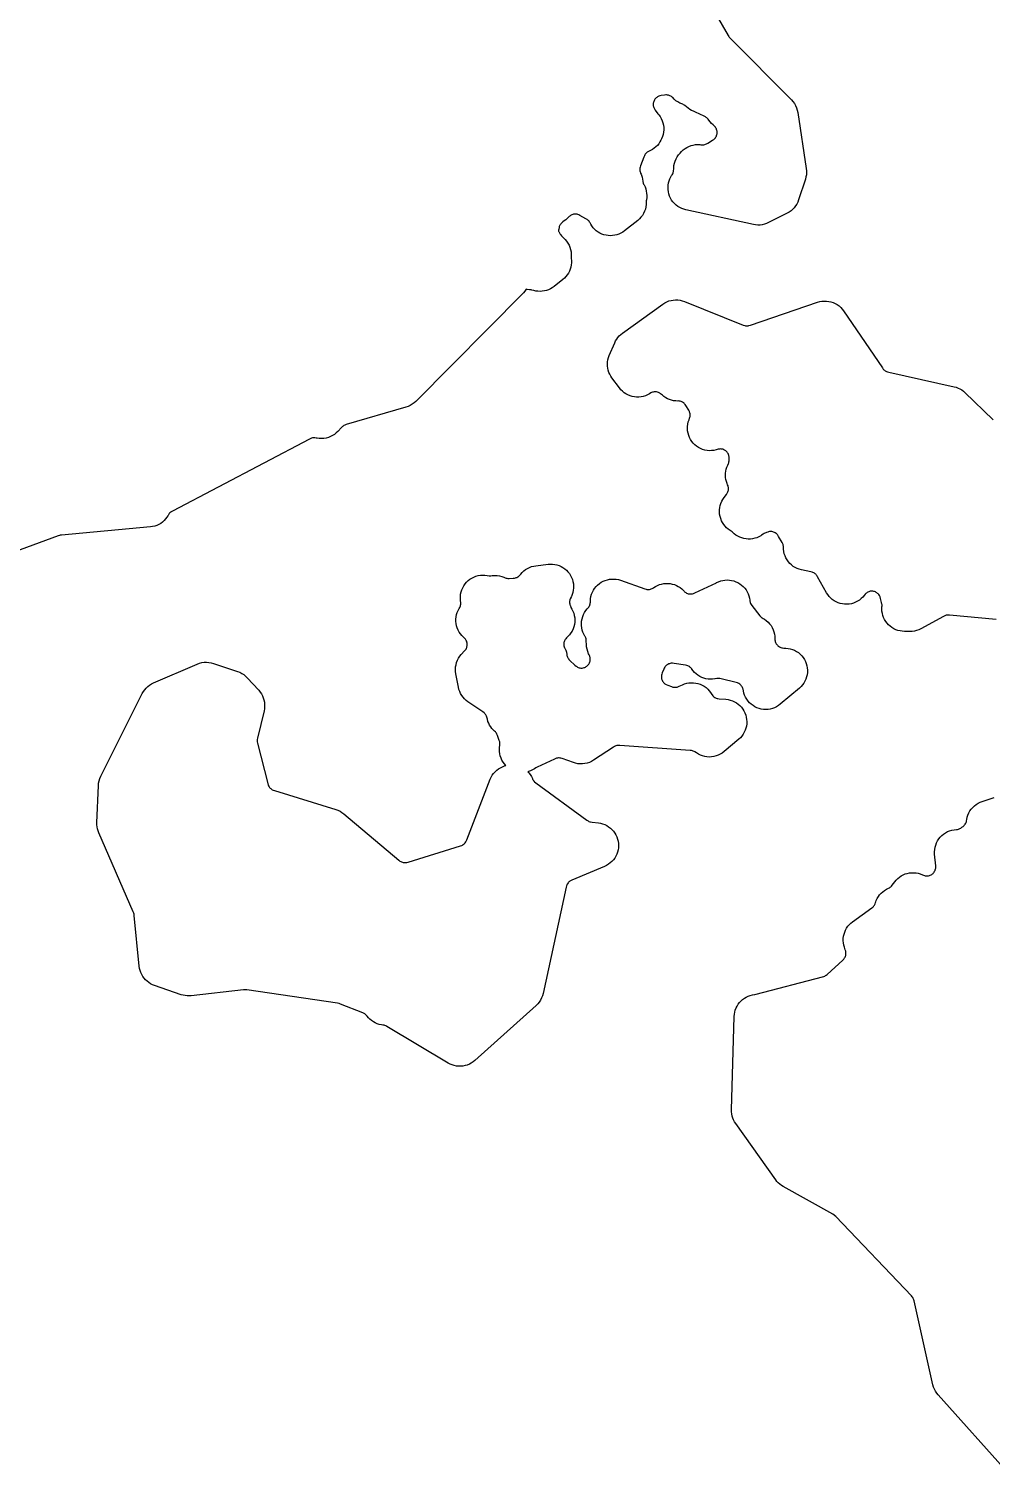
# Model space of a CAD drawing. Header units: metres. Extents: x 0 to 400, y 0 to 202.
# Drawn here: x 96.61 to 124.08, y 78.39 to 119.67 of the extents above; entities that cross this region are included whole.
import ezdxf

# ---------------------------------------------------------------- set-up
doc = ezdxf.new("R2010")
doc.units = ezdxf.units.M

msp = doc.modelspace()

# ---------------------------------------------------------------- linework, layer by layer
for points in [[(115.58, 121.1906), (116.574, 119.4796), (116.593, 119.4496), (116.604, 119.4346), (116.629, 119.4086), (118.38, 117.6416), (118.425, 117.5906), (118.465, 117.5356), (118.499, 117.4766), (118.526, 117.4146), (118.547, 117.3496), (118.561, 117.2826), (118.804, 115.6786), (118.81, 115.6186), (118.811, 115.5586), (118.806, 115.4986), (118.795, 115.4396), (118.779, 115.3816), (118.585, 114.7836), (118.563, 114.7236), (118.534, 114.6666), (118.5, 114.6126), (118.461, 114.5626), (118.418, 114.5156), (118.369, 114.4736), (118.317, 114.4376), (118.262, 114.4056), (117.727, 114.1346), (117.669, 114.1086), (117.609, 114.0886), (117.547, 114.0746), (117.485, 114.0666), (117.422, 114.0646), (117.359, 114.0686), (117.296, 114.0796), (115.367, 114.4996), (115.306, 114.5156), (115.246, 114.5386), (115.189, 114.5666), (115.135, 114.6006), (115.085, 114.6386), (115.039, 114.6826), (114.997, 114.7306), (114.96, 114.7816), (114.928, 114.8366), (114.902, 114.8946), (114.882, 114.9556), (114.867, 115.0166), (114.859, 115.0796), (114.857, 115.1436), (114.861, 115.2066), (114.872, 115.2696), (114.888, 115.3306), (114.911, 115.3906), (114.939, 115.4476), (114.96, 115.4816), (114.972, 115.5016), (114.973, 115.5026), (114.989, 115.5296), (114.999, 115.5506), (115.007, 115.5746), (115.014, 115.5996), (115.017, 115.6226), (115.019, 115.6596), (115.019, 115.6986), (115.025, 115.7646), (115.039, 115.8306), (115.059, 115.8936), (115.085, 115.9556), (115.118, 116.0136), (115.157, 116.0686), (115.201, 116.1186), (115.203, 116.1206), (115.204, 116.1216), (115.245, 116.1686), (115.292, 116.2116), (115.342, 116.2506), (115.396, 116.2846), (115.453, 116.3126), (115.513, 116.3356), (115.575, 116.3516), (115.637, 116.3626), (115.701, 116.3666), (115.765, 116.3646), (115.794, 116.3606), (115.833, 116.3576), (115.862, 116.3586), (115.882, 116.3606), (115.906, 116.3656), (115.931, 116.3736), (115.953, 116.3826), (115.989, 116.4026), (116.128, 116.4876), (116.161, 116.5106), (116.179, 116.5256), (116.196, 116.5426), (116.211, 116.5616), (116.225, 116.5826), (116.236, 116.6036), (116.245, 116.6256), (116.252, 116.6496), (116.258, 116.6756), (116.26, 116.6986), (116.26, 116.7226), (116.258, 116.7456), (116.253, 116.7686), (116.245, 116.7956), (116.237, 116.8166), (116.226, 116.8366), (116.212, 116.8596), (116.197, 116.8776), (116.181, 116.8936), (116.142, 116.9266), (116.098, 116.9666), (116.058, 117.0116), (116.023, 117.0586), (116.001, 117.0906), (115.986, 117.1086), (115.969, 117.1256), (115.95, 117.1406), (115.929, 117.1546), (115.893, 117.1736), (115.642, 117.2916), (115.582, 117.3156), (115.527, 117.3396), (115.476, 117.3696), (115.427, 117.4036), (115.381, 117.4416), (115.341, 117.4796), (115.324, 117.4916), (115.302, 117.5046), (115.277, 117.5166), (115.252, 117.5256), (115.193, 117.5516), (115.136, 117.5826), (115.083, 117.6186), (115.034, 117.6606), (114.989, 117.7066), (114.988, 117.7086), (114.971, 117.7236), (114.954, 117.7376), (114.933, 117.7506), (114.91, 117.7616), (114.891, 117.7696), (114.868, 117.7756), (114.842, 117.7806), (114.816, 117.7826), (114.791, 117.7816), (114.752, 117.7776), (114.66, 117.7636), (114.622, 117.7556), (114.597, 117.7476), (114.572, 117.7366), (114.553, 117.7266), (114.533, 117.7126), (114.514, 117.6966), (114.496, 117.6786), (114.482, 117.6616), (114.469, 117.6406), (114.456, 117.6166), (114.447, 117.5946), (114.44, 117.5706), (114.435, 117.5466), (114.433, 117.5216), (114.433, 117.4966), (114.435, 117.4756), (114.44, 117.4526), (114.449, 117.4236), (114.457, 117.4026), (114.468, 117.3836), (114.491, 117.3486), (114.57, 117.2426), (114.592, 117.2166), (114.63, 117.1626), (114.663, 117.1056), (114.691, 117.0456), (114.711, 116.9826), (114.726, 116.9186), (114.734, 116.8526), (114.735, 116.7866), (114.729, 116.7216), (114.717, 116.6566), (114.698, 116.5936), (114.673, 116.5326), (114.655, 116.4946), (114.626, 116.4396), (114.592, 116.3886), (114.553, 116.3406), (114.51, 116.2966), (114.463, 116.2576), (114.413, 116.2226), (114.359, 116.1926), (114.303, 116.1676), (114.302, 116.1666), (114.279, 116.1556), (114.261, 116.1436), (114.24, 116.1276), (114.222, 116.1096), (114.205, 116.0896), (114.192, 116.0706), (114.18, 116.0476), (114.163, 116.0086), (114.071, 115.7566), (114.059, 115.7156), (114.053, 115.6886), (114.051, 115.6636), (114.051, 115.6406), (114.054, 115.6156), (114.059, 115.5886), (114.066, 115.5666), (114.073, 115.5496), (114.074, 115.5476), (114.088, 115.5166), (114.098, 115.4926), (114.117, 115.4346), (114.131, 115.3766), (114.139, 115.3166), (114.141, 115.3026), (114.144, 115.2836), (114.151, 115.2616), (114.16, 115.2386), (114.173, 115.2156), (114.2, 115.1586), (114.221, 115.0996), (114.237, 115.0386), (114.246, 114.9766), (114.25, 114.9136), (114.247, 114.8506), (114.239, 114.7886), (114.238, 114.7826), (114.235, 114.7576), (114.236, 114.7166), (114.233, 114.6506), (114.224, 114.5856), (114.209, 114.5216), (114.186, 114.4596), (114.158, 114.3996), (114.124, 114.3436), (114.084, 114.2906), (114.039, 114.2426), (113.99, 114.1986), (113.614, 113.9016), (113.563, 113.8656), (113.509, 113.8346), (113.453, 113.8086), (113.394, 113.7886), (113.334, 113.7746), (113.272, 113.7656), (113.21, 113.7626), (113.148, 113.7656), (113.087, 113.7746), (113.027, 113.7896), (112.968, 113.8106), (112.912, 113.8366), (112.858, 113.8676), (112.808, 113.9036), (112.761, 113.9446), (112.719, 113.9906), (112.681, 114.0396), (112.648, 114.0916), (112.631, 114.1256), (112.616, 114.1526), (112.601, 114.1726), (112.582, 114.1936), (112.568, 114.2076), (112.548, 114.2226), (112.511, 114.2456), (112.34, 114.3406), (112.305, 114.3576), (112.281, 114.3666), (112.258, 114.3736), (112.233, 114.3776), (112.208, 114.3786), (112.183, 114.3776), (112.158, 114.3746), (112.135, 114.3696), (112.114, 114.3626), (112.092, 114.3526), (112.068, 114.3386), (112.048, 114.3246), (112.029, 114.3076), (111.993, 114.2696), (111.988, 114.2646), (111.983, 114.2586), (111.941, 114.2186), (111.895, 114.1826), (111.856, 114.1566), (111.847, 114.1506), (111.834, 114.1406), (111.817, 114.1246), (111.797, 114.1036), (111.783, 114.0856), (111.771, 114.0646), (111.76, 114.0436), (111.752, 114.0216), (111.745, 113.9956), (111.738, 113.9526), (111.736, 113.9446), (111.733, 113.9216), (111.726, 113.8936), (111.738, 113.8776), (111.771, 113.8236), (111.78, 113.8086), (111.793, 113.7896), (111.816, 113.7626), (111.918, 113.6546), (111.961, 113.6046), (111.998, 113.5496), (112.03, 113.4926), (112.055, 113.4316), (112.075, 113.3686), (112.087, 113.3036), (112.093, 113.2376), (112.093, 113.1716), (112.091, 113.1386), (112.092, 113.1156), (112.092, 113.1116), (112.098, 113.0506), (112.098, 112.9886), (112.092, 112.9276), (112.081, 112.8676), (112.064, 112.8086), (112.041, 112.7516), (112.013, 112.6966), (111.98, 112.6456), (111.942, 112.5966), (111.9, 112.5526), (111.854, 112.5116), (111.602, 112.3116), (111.552, 112.2756), (111.499, 112.2446), (111.443, 112.2196), (111.385, 112.1986), (111.325, 112.1836), (111.264, 112.1746), (111.202, 112.1716), (111.141, 112.1746), (111.08, 112.1826), (111.02, 112.1966), (110.972, 112.2106), (110.946, 112.2156), (110.903, 112.2186), (110.839, 112.2276), (110.81, 112.2346), (110.808, 112.2316), (110.771, 112.1806), (110.728, 112.1336), (107.652, 109.0296), (107.604, 108.9856), (107.551, 108.9466), (107.495, 108.9126), (107.435, 108.8846), (107.374, 108.8636), (105.67, 108.3666), (105.63, 108.3526), (105.603, 108.3386), (105.578, 108.3246), (105.561, 108.3106), (105.529, 108.2796), (105.429, 108.1726), (105.382, 108.1276), (105.331, 108.0866), (105.276, 108.0516), (105.218, 108.0226), (105.157, 107.9986), (105.094, 107.9816), (105.029, 107.9706), (104.964, 107.9666), (104.899, 107.9686), (104.835, 107.9776), (104.813, 107.9816), (104.772, 107.9876), (104.746, 107.9886), (104.722, 107.9876), (104.7, 107.9846), (104.676, 107.9786), (104.653, 107.9706), (104.616, 107.9536), (100.705, 105.8956), (100.671, 105.8756), (100.655, 105.8636), (100.635, 105.8456), (100.616, 105.8256), (100.603, 105.8076), (100.582, 105.7746), (100.573, 105.7596), (100.549, 105.7216), (100.511, 105.6716), (100.468, 105.6256), (100.421, 105.5836), (100.37, 105.5466), (100.315, 105.5146), (100.258, 105.4886), (100.199, 105.4676), (100.137, 105.4526), (100.075, 105.4446), (97.533, 105.2126), (97.497, 105.2076), (97.478, 105.2036), (97.446, 105.1926), (94.827, 104.2316)], [(124.229, 102.8016), (122.892, 102.9256), (122.852, 102.9276), (122.829, 102.9266), (122.803, 102.9226), (122.778, 102.9166), (122.758, 102.9086), (122.72, 102.8896), (122.073, 102.5356), (122.015, 102.5086), (121.955, 102.4856), (121.893, 102.4696), (121.83, 102.4606), (121.766, 102.4566), (121.702, 102.4596), (121.685, 102.4606), (121.642, 102.4616), (121.606, 102.4596), (121.543, 102.4626), (121.481, 102.4726), (121.42, 102.4876), (121.361, 102.5096), (121.304, 102.5366), (121.25, 102.5686), (121.2, 102.6056), (121.153, 102.6476), (121.111, 102.6946), (121.073, 102.7446), (121.041, 102.7986), (121.013, 102.8546), (120.992, 102.9136), (120.976, 102.9746), (120.966, 103.0366), (120.962, 103.0996), (120.964, 103.1626), (120.967, 103.1936), (120.967, 103.2186), (120.964, 103.2416), (120.956, 103.2836), (120.924, 103.4046), (120.911, 103.4466), (120.901, 103.4706), (120.891, 103.4886), (120.876, 103.5106), (120.86, 103.5296), (120.842, 103.5466), (120.823, 103.5626), (120.801, 103.5756), (120.777, 103.5886), (120.757, 103.5966), (120.732, 103.6036), (120.707, 103.6086), (120.684, 103.6096), (120.66, 103.6096), (120.633, 103.6066), (120.608, 103.6006), (120.586, 103.5936), (120.562, 103.5826), (120.543, 103.5716), (120.522, 103.5566), (120.501, 103.5386), (120.487, 103.5236), (120.46, 103.4896), (120.419, 103.4406), (120.373, 103.3956), (120.323, 103.3566), (120.269, 103.3216), (120.212, 103.2926), (120.152, 103.2696), (120.091, 103.2516), (120.028, 103.2406), (119.964, 103.2356), (119.9, 103.2376), (119.836, 103.2446), (119.774, 103.2586), (119.713, 103.2786), (119.655, 103.3046), (119.599, 103.3366), (119.547, 103.3736), (119.498, 103.4146), (119.454, 103.4616), (119.415, 103.5116), (119.381, 103.5666), (119.125, 104.0206), (119.106, 104.0526), (119.091, 104.0716), (119.073, 104.0906), (119.056, 104.1056), (119.038, 104.1196), (119.018, 104.1316), (118.995, 104.1426), (118.971, 104.1506), (118.933, 104.1616), (118.667, 104.2176), (118.604, 104.2346), (118.544, 104.2566), (118.486, 104.2846), (118.432, 104.3186), (118.381, 104.3586), (118.334, 104.4026), (118.292, 104.4506), (118.255, 104.5036), (118.223, 104.5596), (118.197, 104.6176), (118.176, 104.6796), (118.162, 104.7416), (118.155, 104.8056), (118.153, 104.8706), (118.152, 104.8916), (118.147, 104.9166), (118.14, 104.9436), (118.131, 104.9646), (118.112, 105.0016), (118.013, 105.1746), (117.992, 105.2076), (117.976, 105.2266), (117.959, 105.2446), (117.94, 105.2606), (117.918, 105.2756), (117.897, 105.2876), (117.873, 105.2976), (117.85, 105.3046), (117.825, 105.3096), (117.802, 105.3126), (117.777, 105.3126), (117.751, 105.3106), (117.728, 105.3056), (117.704, 105.2986), (117.666, 105.2826), (117.606, 105.2546), (117.572, 105.2366), (117.529, 105.2086), (117.503, 105.1916), (117.449, 105.1616), (117.391, 105.1366), (117.332, 105.1186), (117.271, 105.1056), (117.209, 105.0976), (117.147, 105.0966), (117.085, 105.1016), (117.023, 105.1126), (116.963, 105.1296), (116.905, 105.1516), (116.849, 105.1796), (116.797, 105.2126), (116.747, 105.2506), (116.687, 105.3006), (116.657, 105.3236), (116.63, 105.3406), (116.578, 105.3766), (116.53, 105.4176), (116.486, 105.4636), (116.446, 105.5126), (116.412, 105.5666), (116.383, 105.6226), (116.36, 105.6816), (116.342, 105.7426), (116.331, 105.8056), (116.325, 105.8686), (116.326, 105.9316), (116.333, 105.9946), (116.347, 106.0566), (116.366, 106.1176), (116.391, 106.1756), (116.422, 106.2316), (116.458, 106.2836), (116.524, 106.3706), (116.547, 106.4046), (116.559, 106.4246), (116.568, 106.4466), (116.576, 106.4716), (116.581, 106.4956), (116.583, 106.5196), (116.584, 106.5446), (116.582, 106.5696), (116.577, 106.5926), (116.57, 106.6176), (116.559, 106.6456), (116.542, 106.6816), (116.522, 106.7386), (116.507, 106.7976), (116.498, 106.8576), (116.494, 106.9186), (116.496, 106.9786), (116.504, 107.0386), (116.517, 107.0986), (116.536, 107.1556), (116.56, 107.2116), (116.583, 107.2596), (116.589, 107.2776), (116.596, 107.3056), (116.6, 107.3316), (116.602, 107.3696), (116.602, 107.4046), (116.6, 107.4456), (116.597, 107.4666), (116.591, 107.4886), (116.581, 107.5166), (116.571, 107.5386), (116.558, 107.5596), (116.545, 107.5776), (116.527, 107.5966), (116.508, 107.6146), (116.49, 107.6276), (116.469, 107.6406), (116.447, 107.6506), (116.419, 107.6606), (116.397, 107.6666), (116.376, 107.6696), (116.35, 107.6706), (116.324, 107.6696), (116.303, 107.6666), (116.29, 107.6636), (116.287, 107.6626), (116.228, 107.6436), (116.165, 107.6306), (116.1, 107.6226), (116.035, 107.6216), (115.971, 107.6276), (115.907, 107.6396), (115.845, 107.6586), (115.785, 107.6826), (115.727, 107.7136), (115.673, 107.7496), (115.623, 107.7906), (115.578, 107.8366), (115.537, 107.8876), (115.501, 107.9416), (115.471, 107.9996), (115.447, 108.0596), (115.429, 108.1216), (115.417, 108.1856), (115.412, 108.2506), (115.414, 108.3156), (115.421, 108.3796), (115.436, 108.4426), (115.456, 108.5046), (115.474, 108.5516), (115.482, 108.5776), (115.486, 108.6006), (115.489, 108.6286), (115.489, 108.6496), (115.486, 108.6746), (115.481, 108.6996), (115.474, 108.7216), (115.465, 108.7436), (115.446, 108.7786), (115.367, 108.9086), (115.345, 108.9436), (115.331, 108.9606), (115.315, 108.9756), (115.294, 108.9926), (115.27, 109.0076), (115.25, 109.0186), (115.228, 109.0276), (115.202, 109.0356), (115.18, 109.0396), (115.159, 109.0416), (115.136, 109.0406), (115.076, 109.0426), (115.016, 109.0496), (114.957, 109.0626), (114.9, 109.0806), (114.844, 109.1036), (114.791, 109.1326), (114.741, 109.1656), (114.694, 109.2036), (114.67, 109.2276), (114.644, 109.2496), (114.622, 109.2646), (114.602, 109.2766), (114.581, 109.2856), (114.581, 109.2856), (114.556, 109.2936), (114.53, 109.2996), (114.509, 109.3026), (114.487, 109.3026), (114.462, 109.3006), (114.435, 109.2966), (114.409, 109.2896), (114.389, 109.2816), (114.365, 109.2696), (114.324, 109.2446), (114.268, 109.2146), (114.209, 109.1896), (114.148, 109.1706), (114.086, 109.1576), (114.022, 109.1516), (113.958, 109.1516), (113.895, 109.1576), (113.832, 109.1696), (113.771, 109.1876), (113.712, 109.2126), (113.656, 109.2426), (113.602, 109.2776), (113.553, 109.3186), (113.508, 109.3636), (113.467, 109.4126), (113.255, 109.6986), (113.221, 109.7496), (113.192, 109.8036), (113.168, 109.8596), (113.15, 109.9176), (113.137, 109.9776), (113.13, 110.0386), (113.128, 110.0996), (113.132, 110.1606), (113.142, 110.2206), (113.158, 110.2796), (113.179, 110.3376), (113.334, 110.7036), (113.36, 110.7566), (113.39, 110.8066), (113.424, 110.8546), (113.463, 110.8986), (113.506, 110.9396), (113.552, 110.9766), (114.706, 111.8086), (114.761, 111.8436), (114.819, 111.8736), (114.879, 111.8976), (114.942, 111.9146), (115.006, 111.9256), (115.071, 111.9306), (115.137, 111.9286), (115.201, 111.9196), (115.265, 111.9056), (115.326, 111.8836), (117.005, 111.2106), (117.045, 111.1966), (117.066, 111.1916), (117.093, 111.1886), (117.12, 111.1876), (117.145, 111.1896), (117.167, 111.1936), (117.207, 111.2056), (119.125, 111.8616), (119.188, 111.8796), (119.251, 111.8916), (119.316, 111.8966), (119.381, 111.8946), (119.445, 111.8876), (119.509, 111.8726), (119.57, 111.8526), (119.63, 111.8256), (119.686, 111.7936), (119.739, 111.7556), (119.787, 111.7126), (119.831, 111.6656), (119.871, 111.6136), (120.98, 109.9846), (121.004, 109.9526), (121.021, 109.9346), (121.038, 109.9196), (121.057, 109.9046), (121.076, 109.8926), (121.097, 109.8826), (121.123, 109.8726), (121.161, 109.8626), (123.028, 109.4476), (123.085, 109.4316), (123.14, 109.4116), (123.193, 109.3856), (123.244, 109.3556), (123.291, 109.3206), (123.336, 109.2826), (124.145, 108.5056)], [(124.6, 78.3916), (122.57, 80.6516), (122.528, 80.7026), (122.492, 80.7586), (122.462, 80.8176), (122.438, 80.8786), (122.42, 80.9426), (121.883, 83.3356), (121.873, 83.3716), (121.865, 83.3916), (121.857, 83.4106), (121.843, 83.4326), (121.829, 83.4526), (121.807, 83.4786), (119.644, 85.7486), (119.614, 85.7766), (119.596, 85.7906), (119.561, 85.8116), (118.142, 86.6066), (118.094, 86.6366), (118.048, 86.6706), (118.005, 86.7086), (117.966, 86.7506), (117.931, 86.7966), (116.79, 88.4026), (116.757, 88.4526), (116.73, 88.5056), (116.707, 88.5606), (116.69, 88.6186), (116.678, 88.6766), (116.671, 88.7366), (116.67, 88.7956), (116.746, 91.4626), (116.751, 91.5246), (116.762, 91.5866), (116.778, 91.6466), (116.8, 91.7046), (116.828, 91.7606), (116.861, 91.8126), (116.899, 91.8626), (116.941, 91.9076), (116.987, 91.9496), (117.038, 91.9856), (117.091, 92.0176), (117.148, 92.0436), (117.206, 92.0646), (117.266, 92.0796), (117.328, 92.0896), (117.333, 92.0896), (117.369, 92.0976), (119.271, 92.5936), (119.308, 92.6056), (119.33, 92.6146), (119.355, 92.6286), (119.372, 92.6396), (119.402, 92.6646), (119.845, 93.0736), (119.874, 93.1026), (119.887, 93.1176), (119.9, 93.1376), (119.912, 93.1596), (119.922, 93.1836), (119.929, 93.2056), (119.933, 93.2256), (119.935, 93.2526), (119.936, 93.2776), (119.934, 93.3036), (119.93, 93.3246), (119.919, 93.3616), (119.893, 93.4396), (119.876, 93.5006), (119.865, 93.5626), (119.86, 93.6256), (119.861, 93.6886), (119.869, 93.7516), (119.882, 93.8126), (119.902, 93.8736), (119.927, 93.9306), (119.957, 93.9866), (119.993, 94.0386), (120.034, 94.0866), (120.079, 94.1306), (120.128, 94.1696), (120.672, 94.5626), (120.705, 94.5886), (120.72, 94.6026), (120.733, 94.6186), (120.749, 94.6416), (120.762, 94.6626), (120.771, 94.6836), (120.782, 94.7136), (120.79, 94.7376), (120.803, 94.7726), (120.83, 94.8306), (120.862, 94.8846), (120.899, 94.9356), (120.941, 94.9826), (120.988, 95.0256), (121.039, 95.0636), (121.093, 95.0956), (121.15, 95.1236), (121.151, 95.1236), (121.176, 95.1366), (121.196, 95.1506), (121.217, 95.1676), (121.233, 95.1836), (121.258, 95.2146), (121.331, 95.3106), (121.371, 95.3586), (121.415, 95.4026), (121.464, 95.4426), (121.516, 95.4776), (121.571, 95.5066), (121.629, 95.5316), (121.689, 95.5496), (121.751, 95.5626), (121.813, 95.5686), (121.876, 95.5686), (121.938, 95.5636), (122, 95.5516), (122.06, 95.5346), (122.119, 95.5106), (122.151, 95.4956), (122.176, 95.4866), (122.201, 95.4806), (122.225, 95.4776), (122.25, 95.4766), (122.274, 95.4776), (122.298, 95.4806), (122.321, 95.4866), (122.344, 95.4946), (122.368, 95.5066), (122.388, 95.5176), (122.407, 95.5326), (122.426, 95.5496), (122.441, 95.5656), (122.457, 95.5866), (122.47, 95.6096), (122.48, 95.6296), (122.489, 95.6526), (122.495, 95.6776), (122.499, 95.7016), (122.5, 95.7266), (122.499, 95.7666), (122.47, 96.0986), (122.467, 96.1636), (122.471, 96.2296), (122.482, 96.2936), (122.499, 96.3566), (122.523, 96.4186), (122.552, 96.4766), (122.587, 96.5316), (122.628, 96.5836), (122.674, 96.6306), (122.724, 96.6726), (122.778, 96.7096), (122.836, 96.7406), (122.896, 96.7656), (122.959, 96.7846), (123.023, 96.7966), (123.089, 96.8026), (123.105, 96.8036), (123.124, 96.8066), (123.148, 96.8126), (123.173, 96.8206), (123.193, 96.8306), (123.214, 96.8426), (123.247, 96.8656), (123.28, 96.8916), (123.309, 96.9176), (123.325, 96.9356), (123.342, 96.9556), (123.356, 96.9796), (123.367, 97.0026), (123.375, 97.0236), (123.382, 97.0506), (123.388, 97.0906), (123.402, 97.1546), (123.422, 97.2156), (123.447, 97.2756), (123.479, 97.3316), (123.516, 97.3846), (123.558, 97.4336), (123.605, 97.4786), (123.656, 97.5176), (123.71, 97.5526), (123.768, 97.5816), (123.829, 97.6046), (124.169, 97.7136)]]:
    msp.add_lwpolyline(points)
msp.add_lwpolyline([(106.496, 91.2786), (106.442, 91.3086), (106.391, 91.3436), (106.343, 91.3826), (106.3, 91.4266), (106.261, 91.4746), (106.254, 91.4836), (106.239, 91.5006), (106.218, 91.5186), (106.195, 91.5356), (106.178, 91.5456), (106.14, 91.5626), (105.507, 91.8136), (105.463, 91.8286), (105.417, 91.8386), (102.828, 92.2236), (102.79, 92.2276), (102.769, 92.2276), (102.736, 92.2256), (101.242, 92.0536), (101.185, 92.0496), (101.127, 92.0506), (101.07, 92.0566), (101.014, 92.0686), (100.959, 92.0846), (100.195, 92.3456), (100.137, 92.3686), (100.082, 92.3966), (100.03, 92.4296), (99.981, 92.4676), (99.937, 92.5096), (99.896, 92.5566), (99.86, 92.6066), (99.829, 92.6596), (99.803, 92.7156), (99.783, 92.7746), (99.768, 92.8346), (99.759, 92.8956), (99.617, 94.3466), (99.61, 94.3886), (99.604, 94.4136), (99.588, 94.4546), (98.603, 96.7076), (98.582, 96.7626), (98.566, 96.8186), (98.555, 96.8756), (98.55, 96.9346), (98.549, 96.9926), (98.59, 98.0566), (98.597, 98.1256), (98.61, 98.1926), (98.631, 98.2586), (98.659, 98.3226), (99.844, 100.6836), (99.876, 100.7396), (99.913, 100.7926), (99.955, 100.8406), (100.002, 100.8856), (100.053, 100.9246), (100.108, 100.9586), (100.166, 100.9876), (101.415, 101.5276), (101.478, 101.5506), (101.544, 101.5676), (101.61, 101.5776), (101.678, 101.5806), (101.745, 101.5766), (101.812, 101.5656), (101.877, 101.5476), (102.567, 101.3176), (102.629, 101.2936), (102.688, 101.2626), (102.743, 101.2266), (102.795, 101.1846), (102.842, 101.1386), (103.17, 100.7776), (103.21, 100.7286), (103.245, 100.6766), (103.275, 100.6206), (103.299, 100.5626), (103.318, 100.5026), (103.33, 100.4406), (103.337, 100.3786), (103.337, 100.3156), (103.332, 100.2526), (103.32, 100.1906), (103.134, 99.4146), (103.127, 99.3746), (103.124, 99.3466), (103.124, 99.3226), (103.126, 99.3036), (103.134, 99.2646), (103.428, 98.1116), (103.441, 98.0706), (103.45, 98.0496), (103.463, 98.0256), (103.479, 98.0026), (103.493, 97.9856), (103.511, 97.9686), (103.532, 97.9526), (103.556, 97.9386), (103.579, 97.9266), (103.616, 97.9136), (105.371, 97.3726), (105.432, 97.3506), (105.49, 97.3226), (105.545, 97.2886), (105.597, 97.2496), (107.171, 95.9256), (107.203, 95.9016), (107.224, 95.8886), (107.248, 95.8766), (107.27, 95.8686), (107.296, 95.8626), (107.321, 95.8586), (107.342, 95.8576), (107.37, 95.8586), (107.397, 95.8626), (107.436, 95.8726), (108.928, 96.3346), (108.968, 96.3496), (108.989, 96.3596), (109.009, 96.3716), (109.031, 96.3896), (109.049, 96.4056), (109.066, 96.4246), (109.081, 96.4456), (109.092, 96.4656), (109.11, 96.5056), (109.782, 98.2366), (109.808, 98.2956), (109.839, 98.3506), (109.876, 98.4026), (109.918, 98.4516), (109.965, 98.4946), (110.015, 98.5336), (110.069, 98.5676), (110.127, 98.5966), (110.186, 98.6186), (110.225, 98.6296), (110.183, 98.6776), (110.145, 98.7296), (110.114, 98.7856), (110.088, 98.8436), (110.067, 98.9036), (110.053, 98.9666), (110.045, 99.0296), (110.043, 99.0936), (110.048, 99.1576), (110.056, 99.2046), (110.058, 99.2286), (110.058, 99.2536), (110.056, 99.2786), (110.051, 99.3016), (110.038, 99.3416), (109.984, 99.4906), (109.968, 99.5276), (109.956, 99.5496), (109.943, 99.5696), (109.927, 99.5876), (109.9, 99.6146), (109.871, 99.6416), (109.83, 99.6856), (109.794, 99.7326), (109.763, 99.7836), (109.736, 99.8366), (109.714, 99.8916), (109.697, 99.9496), (109.682, 100.0126), (109.674, 100.0366), (109.665, 100.0556), (109.652, 100.0776), (109.636, 100.0996), (109.622, 100.1166), (109.603, 100.1336), (109.57, 100.1596), (109.143, 100.4526), (109.092, 100.4906), (109.046, 100.5336), (109.004, 100.5806), (108.967, 100.6316), (108.935, 100.6866), (108.908, 100.7436), (108.887, 100.8036), (108.873, 100.8646), (108.8, 101.2456), (108.79, 101.3116), (108.788, 101.3776), (108.792, 101.4436), (108.804, 101.5086), (108.821, 101.5726), (108.846, 101.6346), (108.876, 101.6936), (108.912, 101.7486), (108.954, 101.8006), (109.048, 101.9056), (109.075, 101.9386), (109.088, 101.9576), (109.1, 101.9816), (109.11, 102.0046), (109.116, 102.0246), (109.12, 102.0506), (109.123, 102.0766), (109.122, 102.1046), (109.12, 102.1276), (109.115, 102.1486), (109.107, 102.1756), (109.097, 102.1996), (109.086, 102.2186), (109.073, 102.2376), (109.055, 102.2586), (109.024, 102.2886), (109.018, 102.2936), (108.972, 102.3386), (108.93, 102.3886), (108.894, 102.4416), (108.863, 102.4986), (108.838, 102.5586), (108.819, 102.6206), (108.806, 102.6836), (108.8, 102.7476), (108.8, 102.8126), (108.806, 102.8776), (108.819, 102.9406), (108.838, 103.0026), (108.864, 103.0616), (108.895, 103.1186), (108.911, 103.1446), (108.92, 103.1646), (108.93, 103.1916), (108.935, 103.2126), (108.939, 103.2346), (108.94, 103.2616), (108.94, 103.2846), (108.933, 103.3326), (108.927, 103.3966), (108.928, 103.4606), (108.935, 103.5246), (108.949, 103.5876), (108.969, 103.6486), (108.994, 103.7076), (109.026, 103.7636), (109.062, 103.8166), (109.104, 103.8656), (109.151, 103.9106), (109.201, 103.9496), (109.256, 103.9846), (109.313, 104.0136), (109.373, 104.0366), (109.435, 104.0536), (109.499, 104.0636), (109.563, 104.0686), (109.627, 104.0666), (109.691, 104.0586), (109.746, 104.0486), (109.768, 104.0466), (109.795, 104.0476), (109.839, 104.0526), (109.906, 104.0576), (109.974, 104.0556), (110.041, 104.0456), (110.107, 104.0296), (110.17, 104.0066), (110.21, 103.9896), (110.232, 103.9826), (110.256, 103.9786), (110.281, 103.9756), (110.321, 103.9756), (110.438, 103.9816), (110.475, 103.9846), (110.5, 103.9896), (110.523, 103.9966), (110.542, 104.0046), (110.566, 104.0166), (110.588, 104.0306), (110.606, 104.0456), (110.624, 104.0626), (110.641, 104.0826), (110.649, 104.0936), (110.691, 104.1416), (110.738, 104.1856), (110.788, 104.2246), (110.842, 104.2586), (110.9, 104.2876), (110.959, 104.3106), (111.021, 104.3266), (111.084, 104.3376), (111.437, 104.3786), (111.5, 104.3826), (111.562, 104.3806), (111.625, 104.3726), (111.686, 104.3586), (111.745, 104.3396), (111.803, 104.3136), (111.857, 104.2826), (111.909, 104.2466), (111.956, 104.2066), (112, 104.1606), (112.039, 104.1116), (112.073, 104.0596), (112.102, 104.0036), (112.125, 103.9456), (112.142, 103.8846), (112.154, 103.8236), (112.159, 103.7606), (112.159, 103.6986), (112.152, 103.6356), (112.14, 103.5746), (112.121, 103.5146), (112.097, 103.4566), (112.09, 103.4436), (112.088, 103.4406), (112.065, 103.3916), (112.057, 103.3696), (112.051, 103.3466), (112.046, 103.3196), (112.045, 103.2976), (112.046, 103.2736), (112.049, 103.2476), (112.054, 103.2266), (112.066, 103.1906), (112.068, 103.1866), (112.085, 103.1476), (112.112, 103.0986), (112.141, 103.0396), (112.164, 102.9786), (112.181, 102.9156), (112.191, 102.8506), (112.195, 102.7856), (112.192, 102.7196), (112.183, 102.6556), (112.167, 102.5916), (112.144, 102.5306), (112.116, 102.4716), (112.082, 102.4156), (112.042, 102.3636), (111.997, 102.3156), (111.954, 102.2746), (111.936, 102.2526), (111.921, 102.2326), (111.909, 102.2116), (111.899, 102.1896), (111.89, 102.1646), (111.885, 102.1426), (111.882, 102.1166), (111.881, 102.0946), (111.883, 102.0676), (111.886, 102.0436), (111.893, 102.0206), (111.902, 101.9956), (111.909, 101.9806), (111.934, 101.9236), (111.953, 101.8646), (111.966, 101.8036), (111.971, 101.7736), (111.977, 101.7516), (111.986, 101.7286), (111.998, 101.7046), (112.01, 101.6846), (112.028, 101.6616), (112.055, 101.6316), (112.197, 101.4956), (112.229, 101.4676), (112.249, 101.4536), (112.267, 101.4426), (112.293, 101.4306), (112.315, 101.4236), (112.336, 101.4186), (112.363, 101.4146), (112.386, 101.4136), (112.409, 101.4146), (112.435, 101.4186), (112.459, 101.4246), (112.482, 101.4326), (112.503, 101.4426), (112.523, 101.4546), (112.542, 101.4686), (112.561, 101.4856), (112.579, 101.5046), (112.591, 101.5216), (112.604, 101.5416), (112.616, 101.5666), (112.624, 101.5876), (112.63, 101.6126), (112.635, 101.6376), (112.636, 101.6566), (112.635, 101.6836), (112.632, 101.7106), (112.628, 101.7316), (112.62, 101.7536), (112.603, 101.7936), (112.59, 101.8196), (112.563, 101.8826), (112.544, 101.9486), (112.531, 102.0166), (112.525, 102.0846), (112.523, 102.1776), (112.519, 102.2196), (112.515, 102.2476), (112.508, 102.2726), (112.501, 102.2916), (112.49, 102.3116), (112.483, 102.3226), (112.452, 102.3796), (112.426, 102.4386), (112.406, 102.4996), (112.392, 102.5626), (112.385, 102.6276), (112.384, 102.6916), (112.39, 102.7566), (112.402, 102.8196), (112.42, 102.8816), (112.445, 102.9416), (112.475, 102.9986), (112.511, 103.0526), (112.552, 103.1026), (112.579, 103.1326), (112.595, 103.1536), (112.609, 103.1766), (112.62, 103.1996), (112.628, 103.2226), (112.634, 103.2456), (112.637, 103.2676), (112.639, 103.2966), (112.638, 103.3306), (112.644, 103.3946), (112.655, 103.4576), (112.673, 103.5196), (112.697, 103.5786), (112.726, 103.6356), (112.761, 103.6896), (112.801, 103.7396), (112.846, 103.7856), (112.895, 103.8266), (112.948, 103.8626), (113.004, 103.8936), (113.063, 103.9186), (113.125, 103.9376), (113.187, 103.9496), (113.251, 103.9566), (113.315, 103.9566), (113.379, 103.9506), (113.442, 103.9386), (113.503, 103.9196), (114.191, 103.6756), (114.229, 103.6636), (114.253, 103.6596), (114.278, 103.6566), (114.307, 103.6576), (114.331, 103.6596), (114.355, 103.6646), (114.378, 103.6726), (114.402, 103.6826), (114.422, 103.6936), (114.448, 103.7126), (114.5, 103.7456), (114.555, 103.7736), (114.612, 103.7966), (114.672, 103.8136), (114.732, 103.8256), (114.794, 103.8306), (114.856, 103.8306), (114.917, 103.8246), (114.978, 103.8126), (115.037, 103.7956), (115.094, 103.7726), (115.149, 103.7436), (115.201, 103.7106), (115.249, 103.6716), (115.294, 103.6286), (115.323, 103.5976), (115.34, 103.5826), (115.363, 103.5676), (115.386, 103.5546), (115.41, 103.5446), (115.435, 103.5356), (115.455, 103.5316), (115.48, 103.5296), (115.509, 103.5286), (115.534, 103.5316), (115.556, 103.5356), (115.582, 103.5436), (115.622, 103.5596), (116.239, 103.8516), (116.243, 103.8536), (116.3, 103.8806), (116.36, 103.9016), (116.421, 103.9166), (116.483, 103.9256), (116.547, 103.9286), (116.61, 103.9256), (116.672, 103.9166), (116.733, 103.9006), (116.793, 103.8796), (116.85, 103.8526), (116.904, 103.8206), (116.955, 103.7826), (117.002, 103.7406), (117.045, 103.6936), (117.083, 103.6436), (117.116, 103.5896), (117.143, 103.5326), (117.165, 103.4736), (117.181, 103.4116), (117.19, 103.3496), (117.193, 103.3266), (117.198, 103.3026), (117.205, 103.2806), (117.216, 103.2566), (117.23, 103.2316), (117.253, 103.1986), (117.481, 102.9076), (117.509, 102.8766), (117.529, 102.8576), (117.546, 102.8446), (117.573, 102.8276), (117.609, 102.8066), (117.663, 102.7686), (117.712, 102.7256), (117.757, 102.6776), (117.797, 102.6256), (117.831, 102.5696), (117.86, 102.5096), (117.882, 102.4486), (117.898, 102.3846), (117.907, 102.3196), (117.909, 102.2736), (117.91, 102.2536), (117.91, 102.2506), (117.911, 102.2166), (117.913, 102.1936), (117.919, 102.1696), (117.927, 102.1456), (117.935, 102.1276), (117.949, 102.1036), (117.964, 102.0816), (117.979, 102.0646), (117.996, 102.0486), (118.013, 102.0346), (118.036, 102.0196), (118.057, 102.0086), (118.079, 102.0006), (118.105, 101.9926), (118.127, 101.9886), (118.165, 101.9856), (118.219, 101.9826), (118.284, 101.9766), (118.347, 101.9646), (118.409, 101.9456), (118.469, 101.9206), (118.526, 101.8896), (118.579, 101.8536), (118.629, 101.8126), (118.674, 101.7656), (118.715, 101.7156), (118.75, 101.6616), (118.78, 101.6036), (118.804, 101.5436), (118.821, 101.4816), (118.833, 101.4176), (118.838, 101.3536), (118.836, 101.2886), (118.828, 101.2246), (118.814, 101.1616), (118.794, 101.1006), (118.767, 101.0416), (118.735, 100.9856), (118.697, 100.9326), (118.655, 100.8836), (118.607, 100.8396), (118.063, 100.3816), (118.012, 100.3426), (117.957, 100.3096), (117.899, 100.2806), (117.838, 100.2586), (117.776, 100.2426), (117.712, 100.2326), (117.648, 100.2296), (117.583, 100.2326), (117.519, 100.2416), (117.457, 100.2576), (117.396, 100.2796), (117.338, 100.3076), (117.283, 100.3406), (117.231, 100.3796), (117.184, 100.4236), (117.141, 100.4716), (117.103, 100.5236), (117.071, 100.5796), (117.044, 100.6386), (117.023, 100.6996), (117.008, 100.7626), (116.999, 100.8126), (116.994, 100.8316), (116.983, 100.8566), (116.971, 100.8806), (116.958, 100.9006), (116.942, 100.9196), (116.927, 100.9356), (116.905, 100.9536), (116.881, 100.9696), (116.862, 100.9806), (116.841, 100.9886), (116.8, 101.0006), (116.373, 101.1076), (116.333, 101.1156), (116.308, 101.1186), (116.283, 101.1186), (116.258, 101.1166), (116.251, 101.1156), (116.206, 101.1056), (116.189, 101.1026), (116.127, 101.0946), (116.064, 101.0926), (116.001, 101.0976), (115.939, 101.1076), (115.879, 101.1236), (115.82, 101.1466), (115.764, 101.1736), (115.71, 101.2076), (115.66, 101.2456), (115.614, 101.2876), (115.573, 101.3356), (115.536, 101.3856), (115.535, 101.3866), (115.519, 101.4076), (115.5, 101.4266), (115.483, 101.4416), (115.465, 101.4536), (115.443, 101.4656), (115.418, 101.4766), (115.397, 101.4826), (115.357, 101.4916), (115.028, 101.5446), (114.988, 101.5496), (114.965, 101.5496), (114.943, 101.5486), (114.918, 101.5436), (114.896, 101.5376), (114.876, 101.5296), (114.85, 101.5166), (114.83, 101.5046), (114.815, 101.4926), (114.794, 101.4736), (114.778, 101.4556), (114.764, 101.4356), (114.75, 101.4136), (114.734, 101.3786), (114.692, 101.2766), (114.679, 101.2386), (114.672, 101.2106), (114.668, 101.1856), (114.668, 101.1636), (114.669, 101.1386), (114.674, 101.1096), (114.68, 101.0866), (114.689, 101.0636), (114.702, 101.0386), (114.714, 101.0196), (114.729, 100.9996), (114.746, 100.9826), (114.767, 100.9646), (114.788, 100.9496), (114.808, 100.9396), (114.847, 100.9226), (114.954, 100.8836), (114.994, 100.8716), (115.021, 100.8656), (115.041, 100.8636), (115.066, 100.8636), (115.09, 100.8656), (115.114, 100.8706), (115.139, 100.8776), (115.174, 100.8916), (115.27, 100.9356), (115.33, 100.9596), (115.392, 100.9776), (115.455, 100.9886), (115.52, 100.9946), (115.584, 100.9926), (115.649, 100.9856), (115.712, 100.9716), (115.773, 100.9516), (115.832, 100.9246), (115.888, 100.8926), (115.941, 100.8556), (115.99, 100.8136), (116.034, 100.7666), (116.073, 100.7146), (116.088, 100.6906), (116.107, 100.6596), (116.117, 100.6446), (116.133, 100.6246), (116.151, 100.6056), (116.169, 100.5896), (116.189, 100.5756), (116.209, 100.5646), (116.23, 100.5556), (116.257, 100.5456), (116.278, 100.5406), (116.315, 100.5366), (116.51, 100.5206), (116.573, 100.5126), (116.635, 100.4976), (116.695, 100.4776), (116.753, 100.4506), (116.808, 100.4196), (116.86, 100.3826), (116.908, 100.3406), (116.951, 100.2936), (116.99, 100.2436), (117.024, 100.1886), (117.052, 100.1316), (117.074, 100.0726), (117.091, 100.0106), (117.101, 99.9476), (117.105, 99.8846), (117.103, 99.8206), (117.094, 99.7576), (117.08, 99.6956), (117.059, 99.6356), (117.033, 99.5776), (117.001, 99.5226), (116.964, 99.4706), (116.922, 99.4226), (116.875, 99.3796), (116.456, 99.0256), (116.404, 98.9856), (116.348, 98.9516), (116.29, 98.9236), (116.228, 98.9016), (116.165, 98.8856), (116.1, 98.8756), (116.035, 98.8726), (115.969, 98.8766), (115.905, 98.8866), (115.842, 98.9026), (115.78, 98.9256), (115.722, 98.9546), (115.666, 98.9896), (115.623, 99.0196), (115.6, 99.0336), (115.578, 99.0426), (115.558, 99.0496), (115.53, 99.0556), (115.49, 99.0606), (113.479, 99.2036), (113.44, 99.2036), (113.418, 99.2026), (113.393, 99.1986), (113.369, 99.1916), (113.347, 99.1836), (113.33, 99.1756), (113.297, 99.1556), (112.731, 98.7816), (112.674, 98.7476), (112.613, 98.7206), (112.55, 98.6986), (112.485, 98.6846), (112.418, 98.6766), (112.351, 98.6746), (112.285, 98.6806), (112.219, 98.6936), (112.155, 98.7126), (111.837, 98.8266), (111.8, 98.8386), (111.776, 98.8426), (111.75, 98.8456), (111.728, 98.8456), (111.703, 98.8426), (111.676, 98.8376), (111.652, 98.8306), (111.616, 98.8156), (111.124, 98.5836), (111.085, 98.5626), (111.044, 98.5366), (110.989, 98.5046), (110.931, 98.4776), (110.871, 98.4566), (110.852, 98.4526), (110.881, 98.4206), (110.92, 98.3696), (110.954, 98.3156), (110.982, 98.2576), (110.988, 98.2426), (111.001, 98.2186), (111.016, 98.1966), (111.031, 98.1786), (111.047, 98.1626), (111.08, 98.1356), (112.536, 97.0696), (112.573, 97.0456), (112.598, 97.0326), (112.621, 97.0236), (112.646, 97.0166), (112.689, 97.0096), (112.867, 96.9896), (112.929, 96.9796), (112.99, 96.9636), (113.049, 96.9416), (113.106, 96.9136), (113.16, 96.8806), (113.21, 96.8426), (113.256, 96.7996), (113.298, 96.7526), (113.335, 96.7016), (113.367, 96.6476), (113.394, 96.5906), (113.415, 96.5306), (113.43, 96.4696), (113.439, 96.4066), (113.442, 96.3436), (113.439, 96.2806), (113.429, 96.2186), (113.414, 96.1576), (113.393, 96.0976), (113.366, 96.0406), (113.334, 95.9866), (113.296, 95.9356), (113.254, 95.8896), (113.207, 95.8466), (113.157, 95.8086), (113.103, 95.7756), (113.046, 95.7486), (112.11, 95.3526), (112.075, 95.3366), (112.054, 95.3236), (112.034, 95.3086), (112.018, 95.2936), (112.001, 95.2756), (111.985, 95.2536), (111.974, 95.2366), (111.964, 95.2156), (111.954, 95.1886), (111.944, 95.1506), (111.287, 92.1186), (111.27, 92.0536), (111.245, 91.9906), (111.214, 91.9306), (111.178, 91.8736), (111.135, 91.8216), (111.087, 91.7736), (109.341, 90.2046), (109.292, 90.1646), (109.239, 90.1296), (109.183, 90.0996), (109.125, 90.0756), (109.064, 90.0576), (109.002, 90.0456), (108.939, 90.0396), (108.875, 90.0396), (108.812, 90.0456), (108.75, 90.0586), (108.69, 90.0766), (108.631, 90.1006), (108.575, 90.1306), (106.831, 91.1746), (106.794, 91.1946), (106.773, 91.2036), (106.749, 91.2106), (106.716, 91.2166), (106.672, 91.2216), (106.612, 91.2356), (106.553, 91.2546), (106.496, 91.2786)], close=True)

doc.saveas('drawing.dxf')
